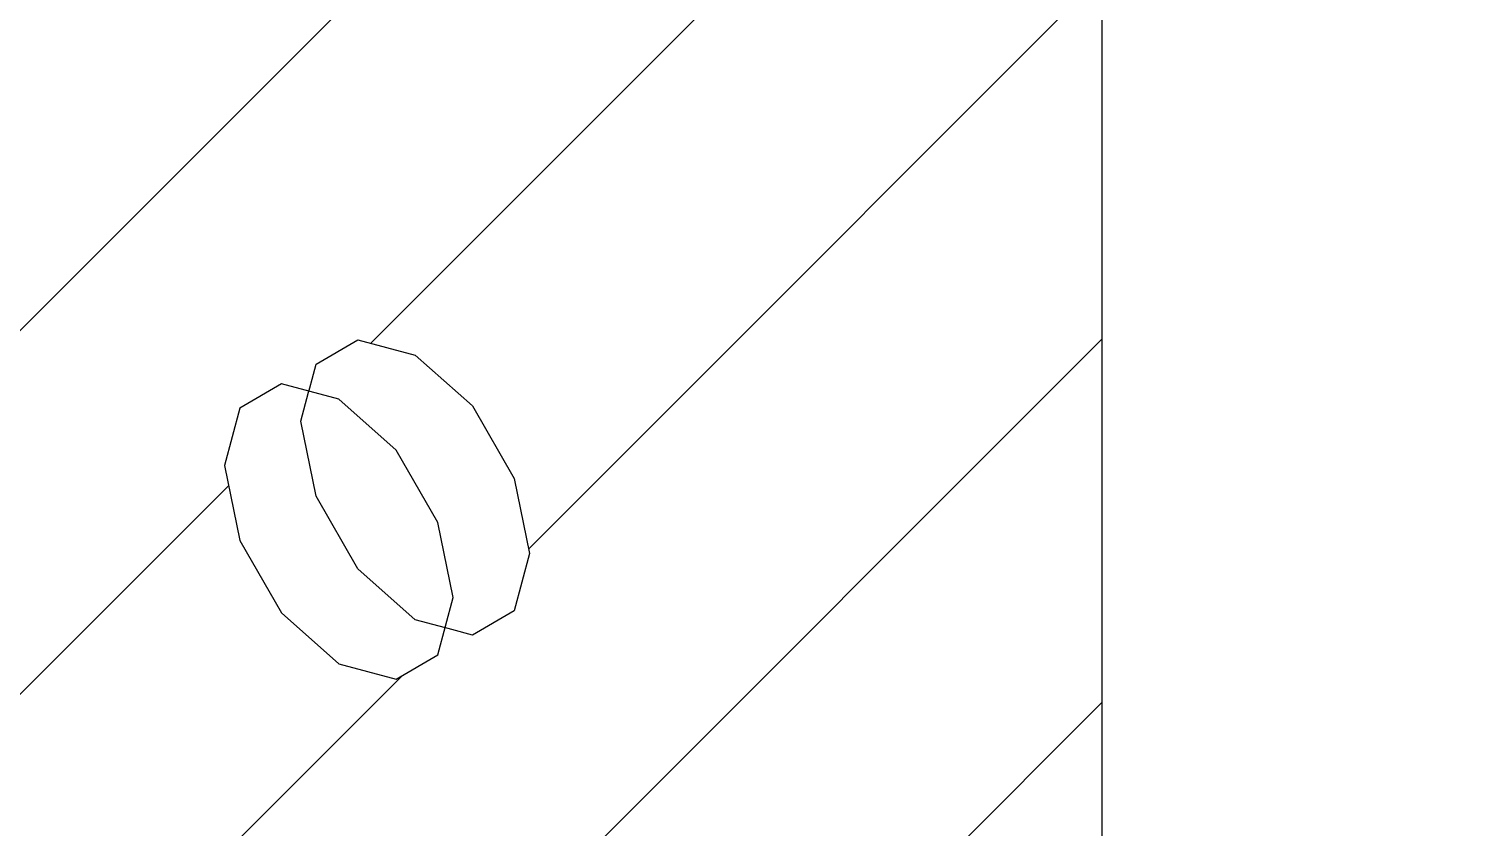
# Model space of a CAD drawing. Header units: millimetres. Extents: x 0 to 297, y 0 to 420.
# Drawn here: x 90.95 to 96.32, y 41.93 to 44.89 of the extents above; entities that cross this region are included whole.
import ezdxf

# ---------------------------------------------------------------- set-up
doc = ezdxf.new("R2010")
doc.units = ezdxf.units.MM
doc.layers.add('2-AXO-ARISTAS', color=7, linetype='Continuous')
doc.layers.add('2-AXO-RAYADOS', color=8, linetype='Continuous')

msp = doc.modelspace()

# ---------------------------------------------------------------- wipeouts: each hides what was drawn before it
msp.add_wipeout([(66.6412, 61.3966), (66.6412, 61.3966), (66.6412, 61.3966), (66.6411, 61.3967), (66.6411, 61.3967), (66.641, 61.3967), (66.641, 61.3967), (66.6409, 61.3967), (66.6409, 61.3967), (66.6408, 61.3967), (66.6408, 61.3968), (66.6408, 61.3968), (66.6407, 61.3968), (66.6407, 61.3968), (66.6406, 61.3968), (66.6406, 61.3968), (66.6405, 61.3968), (66.6405, 61.3968), (66.6404, 61.3968), (66.6404, 61.3968), (66.6403, 61.3968), (66.6403, 61.3968), (66.6402, 61.3968), (66.6402, 61.3968), (66.6401, 61.3968), (66.6401, 61.3968), (66.64, 61.3968), (66.64, 61.3968), (66.6399, 61.3968), (66.6399, 61.3968), (66.6398, 61.3967), (66.6398, 61.3967), (66.6397, 61.3967), (66.6397, 61.3967), (66.6397, 61.3967), (66.6396, 61.3967), (66.6396, 61.3966), (66.6395, 61.3966), (66.6395, 61.3966), (66.6394, 61.3966), (66.6394, 61.3966), (66.6393, 61.3965), (66.6393, 61.3965), (66.6393, 61.3965), (66.6392, 61.3965), (66.6392, 61.3964), (66.6392, 61.3964), (66.6391, 61.3964), (66.6391, 61.3963), (66.639, 61.3963), (66.639, 61.3963), (66.639, 61.3963), (66.6389, 61.3962), (66.6389, 61.3962), (66.6389, 61.3962), (66.6388, 61.3961), (66.6388, 61.3961), (66.6388, 61.396), (66.6387, 61.396), (66.6387, 61.396), (66.6387, 61.3959), (66.6387, 61.3959), (66.6386, 61.3958), (66.6386, 61.3958), (66.6386, 61.3957), (66.6386, 61.3957), (66.6385, 61.3957), (66.6385, 61.3956), (66.6385, 61.3956), (66.6385, 61.3955), (66.6385, 61.3955), (66.6385, 61.3954), (66.6384, 61.3954), (66.6384, 61.3953), (66.6384, 61.3953), (66.6384, 61.3953), (66.6384, 61.3952), (66.6384, 61.3952), (66.6384, 61.3951), (66.6384, 61.3951), (66.6384, 61.395), (66.6384, 61.395), (66.6384, 61.3949), (66.6384, 61.3949), (66.6383, 61.3948), (66.6383, 51.1886), (66.6384, 51.1884), (66.6384, 51.1882), (66.6384, 51.188), (66.6385, 51.1879), (66.6386, 51.1877), (66.6387, 51.1875), (66.6388, 51.1874), (66.6389, 51.1872), (66.639, 51.1871), (66.6392, 51.187), (66.6393, 51.1869), (94.9236, 34.8569), (94.9237, 34.8569), (94.9237, 34.8569), (94.9238, 34.8569), (94.9238, 34.8569), (94.9238, 34.8568), (94.9239, 34.8568), (94.9239, 34.8568), (94.924, 34.8568), (94.924, 34.8568), (94.9241, 34.8567), (94.9241, 34.8567), (94.9242, 34.8567), (94.9242, 34.8567), (94.9243, 34.8567), (94.9243, 34.8567), (94.9244, 34.8567), (94.9244, 34.8567), (94.9245, 34.8567), (94.9245, 34.8567), (94.9245, 34.8567), (94.9246, 34.8567), (94.9247, 34.8567), (94.9247, 34.8567), (94.9247, 34.8567), (94.9248, 34.8567), (94.9249, 34.8567), (94.9249, 34.8567), (94.9249, 34.8567), (94.925, 34.8567), (94.925, 34.8567), (94.9251, 34.8567), (94.9251, 34.8567), (94.9252, 34.8568), (94.9252, 34.8568), (94.9253, 34.8568), (94.9253, 34.8568), (94.9254, 34.8568), (94.9254, 34.8568), (94.9254, 34.8569), (94.9255, 34.8569), (94.9255, 34.8569), (94.9256, 34.8569), (94.9256, 34.8569), (94.9257, 34.857), (94.9257, 34.857), (94.9258, 34.857), (94.9258, 34.857), (94.9258, 34.8571), (94.9259, 34.8571), (94.9259, 34.8571), (94.9259, 34.8572), (94.926, 34.8572), (94.926, 34.8572), (94.9261, 34.8573), (94.9261, 34.8573), (94.9261, 34.8573), (94.9261, 34.8574), (94.9262, 34.8574), (94.9262, 34.8575), (94.9262, 34.8575), (94.9263, 34.8575), (94.9263, 34.8576), (94.9263, 34.8576), (94.9263, 34.8576), (94.9264, 34.8577), (94.9264, 34.8577), (94.9264, 34.8578), (94.9264, 34.8578), (94.9264, 34.8579), (94.9265, 34.8579), (94.9265, 34.858), (94.9265, 34.858), (94.9265, 34.858), (94.9265, 34.8581), (94.9265, 34.8581), (94.9266, 34.8582), (94.9266, 34.8582), (94.9266, 34.8583), (94.9266, 34.8583), (94.9266, 34.8584), (94.9266, 34.8584), (94.9266, 34.8585), (94.9266, 34.8585), (94.9266, 34.8586), (94.9266, 34.8586), (94.9266, 34.8587), (94.9266, 45.0649), (94.9266, 45.0651), (94.9266, 45.0653), (94.9265, 45.0654), (94.9265, 45.0656), (94.9264, 45.0658), (94.9263, 45.066), (94.9262, 45.0661), (94.9261, 45.0663), (94.9259, 45.0664), (94.9258, 45.0665), (94.9256, 45.0666), (66.6413, 61.3965), (66.6413, 61.3966)])

# ---------------------------------------------------------------- next in the draw order: hatches: boundary and pattern name
at = {"layer": '2-AXO-RAYADOS'}
h = msp.add_hatch(dxfattribs=at)
h.set_pattern_fill('ANSI31', color=8, scale=0.3)
h.paths.add_polyline_path([(66.6412, 61.3966), (66.6412, 61.3966), (66.6412, 61.3966), (66.6411, 61.3967), (66.6411, 61.3967), (66.641, 61.3967), (66.641, 61.3967), (66.6409, 61.3967), (66.6409, 61.3967), (66.6408, 61.3967), (66.6408, 61.3968), (66.6408, 61.3968), (66.6407, 61.3968), (66.6407, 61.3968), (66.6406, 61.3968), (66.6406, 61.3968), (66.6405, 61.3968), (66.6405, 61.3968), (66.6404, 61.3968), (66.6404, 61.3968), (66.6403, 61.3968), (66.6403, 61.3968), (66.6402, 61.3968), (66.6402, 61.3968), (66.6401, 61.3968), (66.6401, 61.3968), (66.64, 61.3968), (66.64, 61.3968), (66.6399, 61.3968), (66.6399, 61.3968), (66.6398, 61.3967), (66.6398, 61.3967), (66.6397, 61.3967), (66.6397, 61.3967), (66.6397, 61.3967), (66.6396, 61.3967), (66.6396, 61.3966), (66.6395, 61.3966), (66.6395, 61.3966), (66.6394, 61.3966), (66.6394, 61.3966), (66.6393, 61.3965), (66.6393, 61.3965), (66.6393, 61.3965), (66.6392, 61.3965), (66.6392, 61.3964), (66.6392, 61.3964), (66.6391, 61.3964), (66.6391, 61.3963), (66.639, 61.3963), (66.639, 61.3963), (66.639, 61.3963), (66.6389, 61.3962), (66.6389, 61.3962), (66.6389, 61.3962), (66.6388, 61.3961), (66.6388, 61.3961), (66.6388, 61.396), (66.6387, 61.396), (66.6387, 61.396), (66.6387, 61.3959), (66.6387, 61.3959), (66.6386, 61.3958), (66.6386, 61.3958), (66.6386, 61.3957), (66.6386, 61.3957), (66.6385, 61.3957), (66.6385, 61.3956), (66.6385, 61.3956), (66.6385, 61.3955), (66.6385, 61.3955), (66.6385, 61.3954), (66.6384, 61.3954), (66.6384, 61.3953), (66.6384, 61.3953), (66.6384, 61.3953), (66.6384, 61.3952), (66.6384, 61.3952), (66.6384, 61.3951), (66.6384, 61.3951), (66.6384, 61.395), (66.6384, 61.395), (66.6384, 61.3949), (66.6384, 61.3949), (66.6383, 61.3948), (66.6383, 51.1886), (66.6384, 51.1884), (66.6384, 51.1882), (66.6384, 51.188), (66.6385, 51.1879), (66.6386, 51.1877), (66.6387, 51.1875), (66.6388, 51.1874), (66.6389, 51.1872), (66.639, 51.1871), (66.6392, 51.187), (66.6393, 51.1869), (94.9236, 34.8569), (94.9237, 34.8569), (94.9237, 34.8569), (94.9238, 34.8569), (94.9238, 34.8569), (94.9238, 34.8568), (94.9239, 34.8568), (94.9239, 34.8568), (94.924, 34.8568), (94.924, 34.8568), (94.9241, 34.8567), (94.9241, 34.8567), (94.9242, 34.8567), (94.9242, 34.8567), (94.9243, 34.8567), (94.9243, 34.8567), (94.9244, 34.8567), (94.9244, 34.8567), (94.9245, 34.8567), (94.9245, 34.8567), (94.9245, 34.8567), (94.9246, 34.8567), (94.9247, 34.8567), (94.9247, 34.8567), (94.9247, 34.8567), (94.9248, 34.8567), (94.9249, 34.8567), (94.9249, 34.8567), (94.9249, 34.8567), (94.925, 34.8567), (94.925, 34.8567), (94.9251, 34.8567), (94.9251, 34.8567), (94.9252, 34.8568), (94.9252, 34.8568), (94.9253, 34.8568), (94.9253, 34.8568), (94.9254, 34.8568), (94.9254, 34.8568), (94.9254, 34.8569), (94.9255, 34.8569), (94.9255, 34.8569), (94.9256, 34.8569), (94.9256, 34.8569), (94.9257, 34.857), (94.9257, 34.857), (94.9258, 34.857), (94.9258, 34.857), (94.9258, 34.8571), (94.9259, 34.8571), (94.9259, 34.8571), (94.9259, 34.8572), (94.926, 34.8572), (94.926, 34.8572), (94.9261, 34.8573), (94.9261, 34.8573), (94.9261, 34.8573), (94.9261, 34.8574), (94.9262, 34.8574), (94.9262, 34.8575), (94.9262, 34.8575), (94.9263, 34.8575), (94.9263, 34.8576), (94.9263, 34.8576), (94.9263, 34.8576), (94.9264, 34.8577), (94.9264, 34.8577), (94.9264, 34.8578), (94.9264, 34.8578), (94.9264, 34.8579), (94.9265, 34.8579), (94.9265, 34.858), (94.9265, 34.858), (94.9265, 34.858), (94.9265, 34.8581), (94.9265, 34.8581), (94.9266, 34.8582), (94.9266, 34.8582), (94.9266, 34.8583), (94.9266, 34.8583), (94.9266, 34.8584), (94.9266, 34.8584), (94.9266, 34.8585), (94.9266, 34.8585), (94.9266, 34.8586), (94.9266, 34.8586), (94.9266, 34.8587), (94.9266, 45.0649), (94.9266, 45.0651), (94.9266, 45.0653), (94.9265, 45.0654), (94.9265, 45.0656), (94.9264, 45.0658), (94.9263, 45.066), (94.9262, 45.0661), (94.9261, 45.0663), (94.9259, 45.0664), (94.9258, 45.0665), (94.9256, 45.0666), (66.6413, 61.3965), (66.6413, 61.3966)])

# ---------------------------------------------------------------- next in the draw order: wipeouts: each hides what was drawn before it
for points in [[(106.9466, 41.7973), (106.9467, 41.7974), (106.9469, 41.7975), (106.947, 41.7977), (106.9471, 41.7978), (106.9472, 41.798), (106.9473, 41.7982), (106.9474, 41.7983), (106.9474, 41.7985), (106.9474, 41.7987), (106.9474, 41.7989), (106.9474, 52.0051), (106.9474, 52.0052), (106.9474, 52.0052), (106.9474, 52.0053), (106.9474, 52.0053), (106.9474, 52.0054), (106.9474, 52.0054), (106.9474, 52.0055), (106.9474, 52.0055), (106.9474, 52.0056), (106.9474, 52.0056), (106.9474, 52.0056), (106.9474, 52.0057), (106.9473, 52.0057), (106.9473, 52.0058), (106.9473, 52.0058), (106.9473, 52.0059), (106.9473, 52.0059), (106.9472, 52.006), (106.9472, 52.006), (106.9472, 52.006), (106.9472, 52.0061), (106.9471, 52.0061), (106.9471, 52.0062), (106.9471, 52.0062), (106.9471, 52.0063), (106.947, 52.0063), (106.947, 52.0063), (106.947, 52.0064), (106.947, 52.0064), (106.9469, 52.0065), (106.9469, 52.0065), (106.9469, 52.0065), (106.9468, 52.0065), (106.9468, 52.0066), (106.9467, 52.0066), (106.9467, 52.0066), (106.9467, 52.0067), (106.9466, 52.0067), (106.9466, 52.0067), (106.9466, 52.0068), (106.9465, 52.0068), (106.9465, 52.0068), (106.9464, 52.0068), (106.9464, 52.0069), (106.9463, 52.0069), (106.9463, 52.0069), (106.9463, 52.0069), (106.9462, 52.0069), (106.9462, 52.007), (106.9461, 52.007), (106.9461, 52.007), (106.946, 52.007), (106.946, 52.007), (106.9459, 52.007), (106.9459, 52.007), (106.9459, 52.0071), (106.9458, 52.0071), (106.9457, 52.0071), (106.9457, 52.0071), (106.9457, 52.0071), (106.9456, 52.0071), (106.9455, 52.0071), (106.9455, 52.0071), (106.9455, 52.0071), (106.9454, 52.0071), (106.9454, 52.0071), (106.9453, 52.0071), (106.9453, 52.0071), (106.9452, 52.0071), (106.9452, 52.0071), (106.9451, 52.0071), (106.9451, 52.0071), (106.945, 52.0071), (106.945, 52.007), (106.9449, 52.007), (106.9449, 52.007), (106.9448, 52.007), (106.9448, 52.007), (106.9447, 52.007), (106.9447, 52.007), (106.9447, 52.0069), (106.9446, 52.0069), (106.9446, 52.0069), (106.9445, 52.0069), (106.9445, 52.0069), (106.9444, 52.0068), (94.9236, 45.0666), (94.9235, 45.0665), (94.9233, 45.0664), (94.9232, 45.0663), (94.923, 45.0661), (94.9229, 45.066), (94.9228, 45.0658), (94.9228, 45.0656), (94.9227, 45.0654), (94.9227, 45.0653), (94.9226, 45.0651), (94.9226, 45.0649), (94.9226, 34.8587), (94.9226, 34.8586), (94.9226, 34.8585), (94.9226, 34.8585), (94.9226, 34.8585), (94.9226, 34.8584), (94.9226, 34.8584), (94.9227, 34.8583), (94.9227, 34.8583), (94.9227, 34.8582), (94.9227, 34.8582), (94.9227, 34.8581), (94.9227, 34.8581), (94.9227, 34.858), (94.9227, 34.858), (94.9228, 34.8579), (94.9228, 34.8579), (94.9228, 34.8579), (94.9228, 34.8578), (94.9228, 34.8578), (94.9229, 34.8577), (94.9229, 34.8577), (94.9229, 34.8576), (94.9229, 34.8576), (94.923, 34.8576), (94.923, 34.8575), (94.923, 34.8575), (94.923, 34.8574), (94.9231, 34.8574), (94.9231, 34.8574), (94.9231, 34.8573), (94.9232, 34.8573), (94.9232, 34.8573), (94.9232, 34.8572), (94.9233, 34.8572), (94.9233, 34.8572), (94.9233, 34.8571), (94.9234, 34.8571), (94.9234, 34.8571), (94.9235, 34.857), (94.9235, 34.857), (94.9235, 34.857), (94.9236, 34.857), (94.9236, 34.8569), (94.9237, 34.8569), (94.9237, 34.8569), (94.9238, 34.8569), (94.9238, 34.8569), (94.9238, 34.8568), (94.9239, 34.8568), (94.9239, 34.8568), (94.924, 34.8568), (94.924, 34.8568), (94.9241, 34.8568), (94.9241, 34.8567), (94.9242, 34.8567), (94.9242, 34.8567), (94.9243, 34.8567), (94.9243, 34.8567), (94.9244, 34.8567), (94.9244, 34.8567), (94.9245, 34.8567), (94.9245, 34.8567), (94.9246, 34.8567), (94.9246, 34.8567), (94.9246, 34.8567), (94.9247, 34.8567), (94.9247, 34.8567), (94.9248, 34.8567), (94.9248, 34.8567), (94.9249, 34.8567), (94.9249, 34.8567), (94.925, 34.8567), (94.925, 34.8567), (94.9251, 34.8567), (94.9251, 34.8567), (94.9252, 34.8568), (94.9252, 34.8568), (94.9253, 34.8568), (94.9253, 34.8568), (94.9254, 34.8568), (94.9254, 34.8568), (94.9254, 34.8569), (94.9255, 34.8569), (94.9255, 34.8569), (94.9256, 34.8569), (94.9256, 34.8569), (106.9464, 41.7972)], [(92.0974, 43.5151), (92.0974, 43.5151), (92.0974, 43.5152), (92.0973, 43.5152), (92.0973, 43.5152), (92.0972, 43.5152), (92.0972, 43.5153), (92.0971, 43.5153), (92.0971, 43.5153), (92.0971, 43.5153), (92.097, 43.5154), (92.097, 43.5154), (92.0969, 43.5154), (92.0969, 43.5154), (92.0968, 43.5154), (92.0968, 43.5155), (92.0967, 43.5155), (91.8846, 43.5723), (91.8846, 43.5723), (91.8845, 43.5723), (91.8845, 43.5723), (91.8844, 43.5723), (91.8844, 43.5723), (91.8844, 43.5723), (91.8843, 43.5724), (91.8842, 43.5724), (91.8842, 43.5724), (91.8842, 43.5724), (91.8841, 43.5724), (91.884, 43.5724), (91.884, 43.5724), (91.884, 43.5724), (91.8838, 43.5724), (91.8838, 43.5724), (91.8838, 43.5724), (91.8838, 43.5724), (91.8836, 43.5723), (91.8836, 43.5723), (91.8836, 43.5723), (91.8835, 43.5723), (91.8834, 43.5723), (91.8834, 43.5723), (91.8834, 43.5723), (91.8833, 43.5722), (91.8832, 43.5722), (91.8832, 43.5722), (91.8832, 43.5722), (91.8831, 43.5721), (91.8831, 43.5721), (91.7278, 43.4825), (91.7277, 43.4824), (91.7276, 43.4824), (91.7276, 43.4824), (91.7276, 43.4824), (91.7275, 43.4823), (91.7275, 43.4822), (91.7275, 43.4822), (91.7275, 43.4822), (91.7274, 43.4821), (91.7273, 43.4821), (91.7273, 43.4821), (91.7273, 43.4821), (91.7272, 43.482), (91.7272, 43.482), (91.7272, 43.482), (91.7272, 43.4819), (91.7271, 43.4818), (91.7271, 43.4818), (91.7271, 43.4818), (91.727, 43.4817), (91.727, 43.4816), (91.727, 43.4816), (91.727, 43.4816), (91.727, 43.4815), (91.7269, 43.4815), (91.7269, 43.4814), (91.7269, 43.4814), (91.7269, 43.4814), (91.7268, 43.4813), (91.7268, 43.4813), (91.7268, 43.4812), (91.67, 43.2691), (91.67, 43.269), (91.67, 43.269), (91.67, 43.2689), (91.67, 43.2689), (91.6699, 43.2688), (91.6699, 43.2688), (91.6699, 43.2687), (91.6699, 43.2687), (91.6699, 43.2686), (91.6699, 43.2686), (91.6699, 43.2685), (91.6699, 43.2685), (91.6699, 43.2684), (91.6699, 43.2684), (91.6699, 43.2683), (91.6699, 43.2683), (91.67, 43.2682), (91.67, 43.2682), (91.7268, 42.9904), (91.7268, 42.9904), (91.7268, 42.9904), (91.7268, 42.9903), (91.7269, 42.9902), (91.7269, 42.9902), (91.7269, 42.9902), (91.7269, 42.9901), (91.7269, 42.9901), (91.7269, 42.99), (91.7269, 42.99), (91.727, 42.9899), (91.727, 42.9899), (91.727, 42.9899), (91.727, 42.9898), (91.8823, 42.7209), (91.8823, 42.7208), (91.8824, 42.7208), (91.8824, 42.7207), (91.8824, 42.7207), (91.8825, 42.7207), (91.8825, 42.7206), (91.8825, 42.7206), (91.8826, 42.7205), (91.8826, 42.7205), (91.8826, 42.7205), (91.8827, 42.7204), (91.8827, 42.7204), (91.8827, 42.7204), (91.8827, 42.7204), (92.0949, 42.5322), (92.0949, 42.5322), (92.095, 42.5322), (92.095, 42.5321), (92.095, 42.5321), (92.0951, 42.5321), (92.0951, 42.5321), (92.0952, 42.532), (92.0952, 42.532), (92.0952, 42.532), (92.0953, 42.532), (92.0953, 42.5319), (92.0954, 42.5319), (92.0954, 42.5319), (92.0955, 42.5319), (92.0955, 42.5319), (92.0956, 42.5318), (92.0956, 42.5318), (92.0957, 42.5318), (92.3078, 42.475), (92.3078, 42.475), (92.3078, 42.475), (92.3079, 42.475), (92.308, 42.4749), (92.308, 42.4749), (92.308, 42.4749), (92.3081, 42.4749), (92.3082, 42.4749), (92.3082, 42.4749), (92.3082, 42.4749), (92.3083, 42.4749), (92.3084, 42.4749), (92.3084, 42.4749), (92.3084, 42.4749), (92.3086, 42.4749), (92.3086, 42.4749), (92.3086, 42.4749), (92.3086, 42.4749), (92.3088, 42.475), (92.3088, 42.475), (92.3088, 42.475), (92.3088, 42.475), (92.309, 42.475), (92.309, 42.475), (92.309, 42.475), (92.3091, 42.475), (92.3092, 42.4751), (92.3092, 42.4751), (92.3092, 42.4751), (92.3092, 42.4751), (92.3093, 42.4752), (92.4646, 42.5648), (92.4647, 42.5649), (92.4648, 42.5649), (92.4648, 42.5649), (92.4648, 42.5649), (92.4649, 42.565), (92.4649, 42.565), (92.4649, 42.565), (92.4649, 42.565), (92.465, 42.5651), (92.4651, 42.5652), (92.4651, 42.5652), (92.4651, 42.5652), (92.4652, 42.5653), (92.4652, 42.5653), (92.4652, 42.5653), (92.4652, 42.5654), (92.4653, 42.5655), (92.4653, 42.5655), (92.4653, 42.5655), (92.4653, 42.5656), (92.4654, 42.5656), (92.4654, 42.5657), (92.4654, 42.5657), (92.4654, 42.5657), (92.4655, 42.5658), (92.4655, 42.5658), (92.4655, 42.5659), (92.4655, 42.5659), (92.4655, 42.566), (92.4655, 42.566), (92.4655, 42.566), (92.5224, 42.7782), (92.5224, 42.7782), (92.5224, 42.7783), (92.5224, 42.7783), (92.5224, 42.7784), (92.5224, 42.7784), (92.5224, 42.7785), (92.5225, 42.7785), (92.5225, 42.7786), (92.5225, 42.7786), (92.5225, 42.7787), (92.5225, 42.7787), (92.5225, 42.7788), (92.5225, 42.7788), (92.5224, 42.7789), (92.5224, 42.7789), (92.5224, 42.779), (92.5224, 42.779), (92.5224, 42.7791), (92.4656, 43.0569), (92.4656, 43.0569), (92.4656, 43.0569), (92.4655, 43.057), (92.4655, 43.057), (92.4655, 43.0571), (92.4655, 43.0571), (92.4655, 43.0572), (92.4655, 43.0572), (92.4655, 43.0573), (92.4654, 43.0573), (92.4654, 43.0573), (92.4654, 43.0574), (92.4654, 43.0574), (92.4654, 43.0575), (92.3101, 43.3264), (92.31, 43.3264), (92.31, 43.3265), (92.31, 43.3265), (92.3099, 43.3266), (92.3099, 43.3266), (92.3099, 43.3266), (92.3099, 43.3267), (92.3098, 43.3267), (92.3098, 43.3268), (92.3098, 43.3268), (92.3097, 43.3268), (92.3097, 43.3269), (92.3097, 43.3269), (92.3097, 43.3269), (92.0975, 43.515), (92.0975, 43.5151)]]:
    msp.add_wipeout(points)

# ---------------------------------------------------------------- next in the draw order: linework, layer by layer
at = {"layer": '2-AXO-ARISTAS', "lineweight": 25}
for p, q in [((94.9246, 45.0649), (94.9246, 34.8587)), ((91.7288, 43.4807), (91.6719, 43.2686)), ((92.0116, 43.1541), (91.9548, 43.4319)), ((91.6719, 43.2686), (91.7288, 42.9908)), ((92.1669, 42.8852), (92.0116, 43.1541)), ((91.7288, 42.9908), (91.8841, 42.7219)), ((92.379, 42.697), (92.1669, 42.8852)), ((91.8841, 42.7219), (92.0962, 42.5337)), ((92.0962, 42.5337), (92.3083, 42.4769))]:
    msp.add_line(p, q, dxfattribs=at)

# ---------------------------------------------------------------- next in the draw order: wipeouts: each hides what was drawn before it
for points in [[(92.3802, 43.6752), (92.3802, 43.6752), (92.3802, 43.6752), (92.3803, 43.6753), (92.3803, 43.6753), (92.3803, 43.6753), (92.3804, 43.6753), (92.3804, 43.6754), (92.3805, 43.6755), (92.3805, 43.6755), (92.3805, 43.6755), (92.3806, 43.6755), (92.3806, 43.6756), (92.3806, 43.6756), (92.3806, 43.6756), (92.3807, 43.6757), (92.3807, 43.6758), (92.3807, 43.6758), (92.3807, 43.6758), (92.3808, 43.6759), (92.3808, 43.6759), (92.3808, 43.6759), (92.3808, 43.6759), (92.3809, 43.676), (92.3809, 43.6761), (92.3809, 43.6761), (92.3809, 43.6761), (92.3809, 43.6762), (92.381, 43.6763), (92.381, 43.6763), (92.381, 43.6763), (92.381, 43.6764), (92.381, 43.6765), (92.381, 43.6765), (92.381, 43.6765), (92.381, 43.6766), (92.381, 43.6767), (92.381, 43.6767), (92.381, 43.6767), (92.381, 43.6768), (92.381, 43.6769), (92.381, 43.6769), (92.381, 43.6769), (92.381, 43.677), (92.381, 43.6771), (92.381, 43.6771), (92.381, 43.6771), (92.381, 43.6773), (92.381, 43.6773), (92.381, 43.6773), (92.381, 43.6773), (92.3809, 43.6775), (92.3809, 43.6775), (92.3809, 43.6775), (92.3809, 43.6775), (92.3809, 43.6776), (92.3809, 43.6776), (92.3809, 43.6777), (92.3808, 43.6777), (92.3808, 43.6778), (92.3808, 43.6778), (92.3808, 43.6778), (92.3807, 43.6779), (92.3807, 43.678), (92.3807, 43.678), (92.3807, 43.678), (92.3806, 43.6781), (92.3806, 43.6781), (92.3805, 43.6781), (92.3805, 43.6782), (92.3805, 43.6782), (92.3804, 43.6783), (92.3804, 43.6783), (92.3804, 43.6783), (92.3803, 43.6783), (92.3803, 43.6784), (92.3803, 43.6784), (92.3803, 43.6784), (92.3802, 43.6785), (92.3801, 43.6785), (92.3801, 43.6785), (92.3801, 43.6785), (92.38, 43.6786), (92.3799, 43.6786), (92.3799, 43.6786), (92.3799, 43.6786), (92.3798, 43.6787), (92.3798, 43.6787), (92.3798, 43.6787), (92.3797, 43.6787), (92.3797, 43.6787), (92.3796, 43.6788), (92.3796, 43.6788), (92.3796, 43.6788), (92.1674, 43.7356), (92.1672, 43.7356), (92.167, 43.7357), (92.1668, 43.7357), (92.1666, 43.7357), (92.1665, 43.7356), (92.1663, 43.7356), (92.1661, 43.7355), (92.1659, 43.7354), (91.8831, 43.5721), (91.883, 43.5721), (91.8829, 43.572), (91.8829, 43.572), (91.8829, 43.572), (91.8828, 43.5719), (91.8828, 43.5719), (91.8828, 43.5719), (91.8827, 43.5719), (91.8827, 43.5718), (91.8826, 43.5718), (91.8826, 43.5717), (91.8826, 43.5717), (91.8825, 43.5717), (91.8825, 43.5716), (91.8825, 43.5716), (91.8825, 43.5716), (91.8824, 43.5715), (91.8824, 43.5714), (91.8824, 43.5714), (91.8824, 43.5714), (91.8823, 43.5713), (91.8823, 43.5713), (91.8823, 43.5713), (91.8823, 43.5713), (91.8822, 43.5712), (91.8822, 43.5711), (91.8822, 43.5711), (91.8822, 43.5711), (91.8822, 43.571), (91.8821, 43.5709), (91.8821, 43.5709), (91.8821, 43.5709), (91.8821, 43.5708), (91.8821, 43.5707), (91.8821, 43.5707), (91.8821, 43.5707), (91.8821, 43.5706), (91.8821, 43.5705), (91.8821, 43.5705), (91.8821, 43.5705), (91.8821, 43.5704), (91.8821, 43.5703), (91.8821, 43.5703), (91.8821, 43.5703), (91.8821, 43.5702), (91.8821, 43.5701), (91.8821, 43.5701), (91.8821, 43.5701), (91.8821, 43.5699), (91.8821, 43.5699), (91.8821, 43.5699), (91.8821, 43.5699), (91.8822, 43.5697), (91.8822, 43.5697), (91.8822, 43.5697), (91.8822, 43.5697), (91.8822, 43.5696), (91.8822, 43.5696), (91.8822, 43.5696), (91.8823, 43.5695), (91.8823, 43.5694), (91.8823, 43.5694), (91.8823, 43.5694), (91.8824, 43.5693), (91.8824, 43.5692), (91.8824, 43.5692), (91.8824, 43.5692), (91.8825, 43.5691), (91.8825, 43.5691), (91.8825, 43.5691), (91.8826, 43.5691), (91.8826, 43.569), (91.8827, 43.5689), (91.8827, 43.5689), (91.8827, 43.5689), (91.8828, 43.5689), (91.8828, 43.5688), (91.8828, 43.5688), (91.8828, 43.5688), (91.8829, 43.5687), (91.883, 43.5687), (91.883, 43.5687), (91.883, 43.5687), (91.8831, 43.5686), (91.8832, 43.5686), (91.8832, 43.5686), (91.8832, 43.5686), (91.8832, 43.5685), (91.8833, 43.5685), (91.8833, 43.5685), (91.8834, 43.5685), (91.8834, 43.5685), (91.8835, 43.5684), (91.8835, 43.5684), (91.8835, 43.5684), (92.0957, 43.5116), (92.0959, 43.5116), (92.0961, 43.5115), (92.0963, 43.5115), (92.0965, 43.5116), (92.0966, 43.5116), (92.0968, 43.5116), (92.097, 43.5117), (92.0972, 43.5118), (92.38, 43.6751), (92.3801, 43.6752)], [(92.7475, 42.7282), (92.7476, 42.7282), (92.7476, 42.7282), (92.7476, 42.7282), (92.7477, 42.7283), (92.7477, 42.7283), (92.7478, 42.7284), (92.7478, 42.7284), (92.7478, 42.7284), (92.7479, 42.7285), (92.7479, 42.7285), (92.7479, 42.7285), (92.7479, 42.7285), (92.748, 42.7286), (92.7481, 42.7287), (92.7481, 42.7287), (92.7481, 42.7287), (92.7482, 42.7288), (92.7482, 42.7288), (92.7482, 42.7288), (92.7482, 42.7288), (92.7483, 42.729), (92.7483, 42.729), (92.7483, 42.729), (92.7483, 42.7291), (92.7483, 42.7292), (92.7483, 42.7292), (92.7483, 42.7292), (92.7484, 42.7292), (92.7484, 42.7293), (92.8052, 42.9415), (92.8053, 42.9417), (92.8053, 42.9419), (92.8053, 42.9421), (92.8053, 42.9423), (92.8052, 42.9424), (92.8052, 42.9426), (92.8051, 42.9428), (92.805, 42.943), (92.8049, 42.9432), (92.8048, 42.9433), (92.8047, 42.9435), (92.8045, 42.9436), (92.8044, 42.9437), (92.8042, 42.9438), (92.804, 42.9439), (92.8038, 42.9439), (92.8036, 42.944), (92.8034, 42.944), (92.8032, 42.944), (92.803, 42.944), (92.8028, 42.9439), (92.8027, 42.9439), (92.8025, 42.9438), (92.8023, 42.9437), (92.5195, 42.7804), (92.5194, 42.7804), (92.5194, 42.7804), (92.5193, 42.7804), (92.5193, 42.7803), (92.5193, 42.7803), (92.5193, 42.7803), (92.5192, 42.7802), (92.5191, 42.7802), (92.5191, 42.7802), (92.5191, 42.7802), (92.519, 42.7801), (92.519, 42.78), (92.519, 42.78), (92.519, 42.78), (92.5189, 42.7799), (92.5189, 42.7799), (92.5189, 42.7799), (92.5189, 42.7799), (92.5187, 42.7797), (92.5187, 42.7797), (92.5187, 42.7797), (92.5187, 42.7797), (92.5187, 42.7796), (92.5187, 42.7796), (92.5187, 42.7796), (92.5186, 42.7795), (92.5186, 42.7794), (92.5186, 42.7794), (92.5186, 42.7794), (92.5186, 42.7793), (92.5185, 42.7792), (92.4617, 42.5671), (92.4616, 42.5669), (92.4616, 42.5667), (92.4616, 42.5665), (92.4616, 42.5663), (92.4617, 42.5661), (92.4617, 42.5659), (92.4618, 42.5657), (92.4619, 42.5656), (92.462, 42.5654), (92.4621, 42.5652), (92.4623, 42.5651), (92.4624, 42.565), (92.4626, 42.5649), (92.4627, 42.5648), (92.4629, 42.5647), (92.4631, 42.5646), (92.4633, 42.5646), (92.4635, 42.5646), (92.4637, 42.5646), (92.4639, 42.5646), (92.4641, 42.5646), (92.4643, 42.5647), (92.4644, 42.5647), (92.4646, 42.5648), (92.7475, 42.7281), (92.7475, 42.7281)]]:
    msp.add_wipeout(points)

# ---------------------------------------------------------------- next in the draw order: linework, layer by layer
for p, q in [((92.0116, 43.644), (92.1669, 43.7337)), ((92.1669, 43.7337), (92.379, 43.6768)), ((91.9548, 43.4319), (92.0116, 43.644)), ((92.379, 43.6768), (92.5912, 43.4887)), ((91.8841, 43.5704), (91.7288, 43.4807)), ((92.0962, 43.5135), (91.8841, 43.5704)), ((92.3083, 43.3254), (92.0962, 43.5135)), ((92.7465, 42.7299), (92.5912, 42.6402)), ((92.5912, 42.6402), (92.379, 42.697)), ((92.3083, 42.4769), (92.4636, 42.5666))]:
    msp.add_line(p, q, dxfattribs=at)

# ---------------------------------------------------------------- next in the draw order: wipeouts: each hides what was drawn before it
msp.add_wipeout([(92.8044, 42.9403), (92.8044, 42.9403), (92.8045, 42.9404), (92.8045, 42.9404), (92.8045, 42.9404), (92.8046, 42.9405), (92.8046, 42.9405), (92.8047, 42.9405), (92.8047, 42.9406), (92.8047, 42.9406), (92.8048, 42.9406), (92.8048, 42.9407), (92.8048, 42.9407), (92.8049, 42.9407), (92.8049, 42.9408), (92.8049, 42.9408), (92.805, 42.9409), (92.805, 42.9409), (92.805, 42.9409), (92.805, 42.941), (92.8051, 42.941), (92.8051, 42.9411), (92.8051, 42.9411), (92.8051, 42.9412), (92.8051, 42.9412), (92.8052, 42.9413), (92.8052, 42.9413), (92.8052, 42.9414), (92.8052, 42.9414), (92.8052, 42.9415), (92.8052, 42.9415), (92.8052, 42.9415), (92.8053, 42.9416), (92.8053, 42.9416), (92.8053, 42.9417), (92.8053, 42.9417), (92.8053, 42.9418), (92.8053, 42.9418), (92.8053, 42.9419), (92.8053, 42.9419), (92.8053, 42.942), (92.8053, 42.942), (92.8053, 42.9421), (92.8053, 42.9421), (92.8053, 42.9422), (92.8053, 42.9422), (92.8053, 42.9423), (92.8053, 42.9423), (92.8053, 42.9424), (92.7484, 43.2202), (92.7484, 43.2203), (92.7483, 43.2205), (92.7482, 43.2207), (92.7481, 43.2209), (92.748, 43.221), (92.7479, 43.2212), (92.7477, 43.2213), (92.7475, 43.2214), (92.7474, 43.2215), (92.7472, 43.2216), (92.747, 43.2217), (92.7468, 43.2217), (92.7466, 43.2218), (92.7464, 43.2218), (92.7462, 43.2217), (92.746, 43.2217), (92.7458, 43.2217), (92.7456, 43.2216), (92.7455, 43.2215), (92.4626, 43.0582), (92.4626, 43.0582), (92.4625, 43.0581), (92.4625, 43.0581), (92.4625, 43.0581), (92.4624, 43.058), (92.4624, 43.058), (92.4623, 43.058), (92.4623, 43.058), (92.4623, 43.0579), (92.4622, 43.0579), (92.4622, 43.0579), (92.4622, 43.0578), (92.4621, 43.0578), (92.4621, 43.0577), (92.4621, 43.0577), (92.462, 43.0577), (92.462, 43.0576), (92.462, 43.0576), (92.4619, 43.0575), (92.4619, 43.0575), (92.4619, 43.0575), (92.4619, 43.0574), (92.4618, 43.0574), (92.4618, 43.0573), (92.4618, 43.0573), (92.4618, 43.0572), (92.4618, 43.0572), (92.4617, 43.0571), (92.4617, 43.0571), (92.4617, 43.057), (92.4617, 43.057), (92.4617, 43.057), (92.4617, 43.0569), (92.4617, 43.0568), (92.4617, 43.0568), (92.4616, 43.0568), (92.4616, 43.0567), (92.4616, 43.0567), (92.4616, 43.0566), (92.4616, 43.0566), (92.4616, 43.0565), (92.4616, 43.0565), (92.4616, 43.0564), (92.4616, 43.0564), (92.4616, 43.0563), (92.4616, 43.0563), (92.4616, 43.0562), (92.4616, 43.0562), (92.4617, 43.0561), (92.4617, 43.0561), (92.5185, 42.7783), (92.5185, 42.7781), (92.5186, 42.7779), (92.5187, 42.7777), (92.5188, 42.7776), (92.5189, 42.7774), (92.5191, 42.7773), (92.5192, 42.7771), (92.5194, 42.777), (92.5195, 42.7769), (92.5197, 42.7768), (92.5199, 42.7768), (92.5201, 42.7767), (92.5203, 42.7767), (92.5205, 42.7767), (92.5207, 42.7767), (92.5209, 42.7767), (92.5211, 42.7768), (92.5213, 42.7769), (92.5215, 42.777), (92.8043, 42.9403), (92.8043, 42.9403)])

# ---------------------------------------------------------------- next in the draw order: linework, layer by layer
for p, q in [((92.5912, 43.4887), (92.7465, 43.2198)), ((92.4636, 43.0565), (92.3083, 43.3254)), ((92.7465, 43.2198), (92.8033, 42.942)), ((92.5205, 42.7787), (92.4636, 43.0565)), ((92.8033, 42.942), (92.7465, 42.7299)), ((92.4636, 42.5666), (92.5205, 42.7787))]:
    msp.add_line(p, q, dxfattribs=at)

doc.saveas('drawing.dxf')
